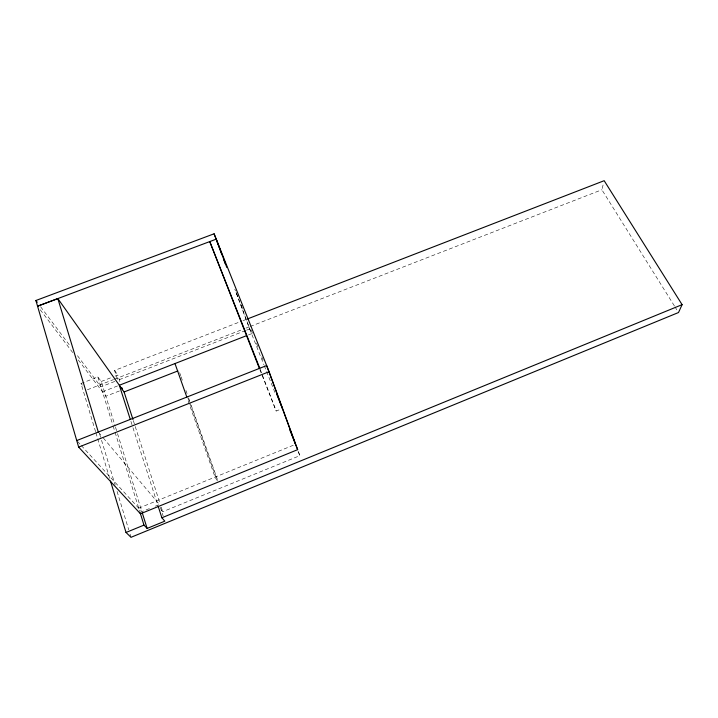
<?xml version="1.0" encoding="UTF-8"?>
<svg xmlns="http://www.w3.org/2000/svg" width="718" height="718" viewBox="0 0 718 718"><rect width="100%" height="100%" fill="white"/><g stroke="black" fill="none" stroke-linecap="round" stroke-linejoin="round"><path stroke-width="0.54" stroke-dasharray="3.59 2.69" d="M674.355 305.859L601.881 189.758L603.659 182.713M161.236 510.022L162.699 511.737L299.846 455.652L298.383 451.658M138.718 508.182L295.538 444.334M81.269 445.501L141.895 511.647L150.161 508.281M155.321 506.172L159.45 504.494L102.62 437.136M259.844 369.626L276.188 411.046L281.375 408.964M102.468 391.822L119.323 385.252M248.446 334.92L251.551 333.708L238.484 298.733M119.385 390.969L105.833 396.264L78.127 359.709M95.584 431.697L81.008 383.457L97.828 376.941L101.22 381.491L115.185 426.178M245.511 330.585L117.734 380.289L114.575 370.452L238.798 322.301M242.98 320.686L246.103 319.465M101.22 381.491L112.277 377.201M115.033 376.133L117.788 375.056L120.489 383.457M87.372 389.775L113.462 379.625M114.503 379.221L241.831 329.733M246.005 328.108L249.137 326.887M250.178 326.484L601.881 189.758M114.763 381.446L100.915 386.831L76.117 353.902M246.552 330.181L249.667 328.961L234.813 289.219M77.49 441.382L80.515 444.675M98.312 432.03L101.902 436.284M81.008 383.457L82.337 385.135M40.262 309.763L72.715 352.574M40.594 306.739L70.75 346.785M114.575 370.452L117.788 375.056M674.947 306.81L677.316 310.616M217.392 480.863L215.05 477.111L187.227 398.248M237.882 296.714L235.827 291.535L236.949 294.613M241.185 304.997L243.249 310.176M251.076 329.849L253.14 335.028M256.443 343.312L258.498 348.49M261.801 356.774L263.856 361.953M249.667 328.961L263.883 364.726M264.296 365.758L275.398 393.679M298.105 451.272L299.846 455.652M260.185 369.312L276.188 411.046M179.635 372.633L180.748 375.783M181.115 376.824L182.605 381.025M185.935 390.457L187.048 393.599M188.529 397.799L189.642 400.94M191.123 405.131L217.805 480.62M188.394 398.759L189.507 401.918M189.875 402.969L217.024 479.812M133.297 420.533L160.24 504.117M161.218 507.15L162.699 511.737M160.338 507.258L163.192 516.098M130.909 421.34L132.615 426.645M132.956 427.713L158.265 506.531M115.517 427.246L117.187 432.586M117.519 433.654L141.895 511.647M97.828 376.941L112.78 424.912M113.112 425.98L114.772 431.321M115.104 432.389L139.588 510.992M99.605 433.887L101.22 439.219M101.543 440.287L115.149 485.063M117.088 491.462L128.746 529.839M130.039 534.111L131.017 537.306M95.907 432.766L109.827 478.87"/><path stroke-width="1.08" d="M247.154 319.061L604.17 180.694L682.1 304.665L678.51 312.527L131.017 537.306L126.018 532.469L110.473 481.006M126.018 532.469L143.986 525.109L147.136 528.421L164.817 521.169L161.873 517.777L158.265 506.531M161.873 517.777L682.1 304.665M297.656 449.665L140.468 513.792L78.648 447.108L35.9 300.501L214.099 233.79L269.106 371.718L297.656 449.665L289.785 429.867M76.736 440.556L266.647 365.561L295.538 444.334M78.648 447.108L269.106 371.718M246.382 335.728L119.323 385.252L130.227 419.222M226.798 267.446L216.235 239.148L37.56 306.191L57.853 298.607L124.088 391.965L177.858 370.946M35.9 300.501L37.237 302.287M276.645 394.047L282.416 408.551M259.781 368.271L209.764 241.58L259.44 368.594M214.099 233.79L221.916 254.702M223.477 258.893L225.434 264.116M174.986 363.55L186.859 397.198M124.088 391.965L132.956 419.474M121.845 387.648L122.518 389.748M142.218 512.697L147.136 528.421M139.884 511.925L143.986 525.109M57.835 298.589L98.312 432.03"/></g></svg>
